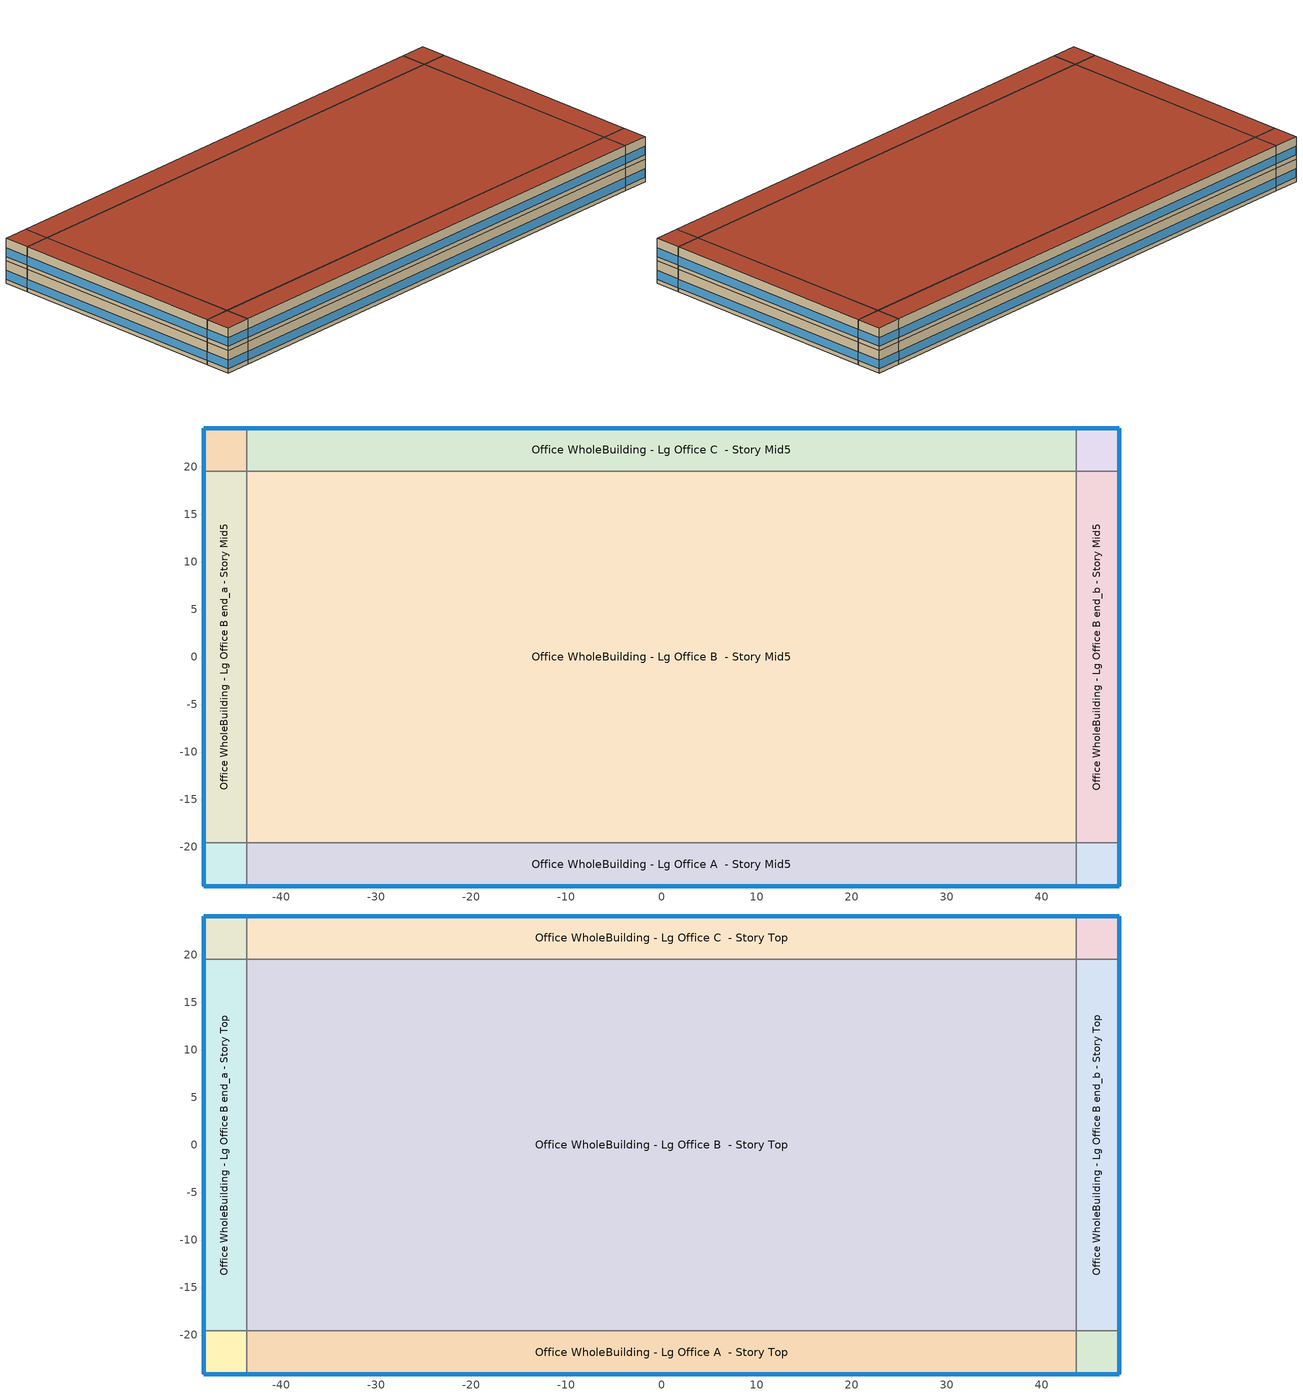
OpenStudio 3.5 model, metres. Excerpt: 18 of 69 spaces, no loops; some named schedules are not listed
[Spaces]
Office WholeBuilding - Lg Office A end_a - Story Mid5
 floor adiabatic (Typical Interior Floor): -48.19,-24.1 -48.19,-19.52 -43.62,-19.52 -43.62,-24.1 z19.81
 wall outside: -48.19,-19.52 -48.19,-24.1 -43.62,-24.1 z19.81:23.77
 wall to Office WholeBuilding - Lg Office B end_a - Story Mid5: -43.62,-19.52 -48.19,-19.52 z19.81:23.77
 wall to Office WholeBuilding - Lg Office A  - Story Mid5: -43.62,-24.1 -43.62,-19.52 z19.81:23.77
 window (Window U-0.75 SHGC 0.65): -48.19,-19.55 -48.19,-24.07 / -48.17,-24.1 -43.65,-24.1 z20.57:22.1
 ceiling adiabatic (Typical Interior Ceiling): -43.62,-24.1 -43.62,-19.52 -48.19,-19.52 -48.19,-24.1 z23.77
Office WholeBuilding - Lg Office B end_a - Story Mid5
 floor adiabatic (Typical Interior Floor): -48.19,-19.52 -48.19,19.52 -43.62,19.52 -43.62,-19.52 z19.81
 wall outside: -48.19,19.52 -48.19,-19.52 z19.81:23.77
 wall to Office WholeBuilding - Lg Office C end_a - Story Mid5: -43.62,19.52 -48.19,19.52 z19.81:23.77
 wall to Office WholeBuilding - Lg Office B  - Story Mid5: -43.62,-19.52 -43.62,19.52 z19.81:23.77
 window (Window U-0.75 SHGC 0.65): -48.19,19.5 -48.19,-19.5 z20.57:22.08
 ceiling adiabatic (Typical Interior Ceiling): -43.62,-19.52 -43.62,19.52 -48.19,19.52 -48.19,-19.52 z23.77
Office WholeBuilding - Lg Office C end_a - Story Mid5
 floor adiabatic (Typical Interior Floor): -48.19,19.52 -48.19,24.1 -43.62,24.1 -43.62,19.52 z19.81
 wall outside: -43.62,24.1 -48.19,24.1 -48.19,19.52 z19.81:23.77
 wall to Office WholeBuilding - Lg Office C  - Story Mid5: -43.62,19.52 -43.62,24.1 z19.81:23.77
 window (Window U-0.75 SHGC 0.65): -48.19,24.07 -48.19,19.55 / -43.65,24.1 -48.17,24.1 z20.57:22.1
 ceiling adiabatic (Typical Interior Ceiling): -43.62,19.52 -43.62,24.1 -48.19,24.1 -48.19,19.52 z23.77
Office WholeBuilding - Lg Office A  - Story Mid5
 floor adiabatic (Typical Interior Floor): -43.62,-24.1 -43.62,-19.52 43.62,-19.52 43.62,-24.1 z19.81
 wall outside: -43.62,-24.1 43.62,-24.1 z19.81:23.77
 wall to Office WholeBuilding - Lg Office B  - Story Mid5: 43.62,-19.52 -43.62,-19.52 z19.81:23.77
 wall to Office WholeBuilding - Lg Office A end_b - Story Mid5: 43.62,-24.1 43.62,-19.52 z19.81:23.77
 window (Window U-0.75 SHGC 0.65): -43.6,-24.1 43.6,-24.1 z20.57:22.08
 ceiling adiabatic (Typical Interior Ceiling): 43.62,-24.1 43.62,-19.52 -43.62,-19.52 -43.62,-24.1 z23.77
Office WholeBuilding - Lg Office B  - Story Mid5
 floor adiabatic (Typical Interior Floor): -43.62,-19.52 -43.62,19.52 43.62,19.52 43.62,-19.52 z19.81
 wall to Office WholeBuilding - Lg Office C  - Story Mid5: 43.62,19.52 -43.62,19.52 z19.81:23.77
 wall to Office WholeBuilding - Lg Office B end_b - Story Mid5: 43.62,-19.52 43.62,19.52 z19.81:23.77
 ceiling adiabatic (Typical Interior Ceiling): 43.62,-19.52 43.62,19.52 -43.62,19.52 -43.62,-19.52 z23.77
Office WholeBuilding - Lg Office C  - Story Mid5
 floor adiabatic (Typical Interior Floor): -43.62,19.52 -43.62,24.1 43.62,24.1 43.62,19.52 z19.81
 wall outside: 43.62,24.1 -43.62,24.1 z19.81:23.77
 wall to Office WholeBuilding - Lg Office C end_b - Story Mid5: 43.62,19.52 43.62,24.1 z19.81:23.77
 window (Window U-0.75 SHGC 0.65): 43.6,24.1 -43.6,24.1 z20.57:22.08
 ceiling adiabatic (Typical Interior Ceiling): 43.62,19.52 43.62,24.1 -43.62,24.1 -43.62,19.52 z23.77
Office WholeBuilding - Lg Office A end_b - Story Mid5
 floor adiabatic (Typical Interior Floor): 43.62,-24.1 43.62,-19.52 48.19,-19.52 48.19,-24.1 z19.81
 wall outside: 43.62,-24.1 48.19,-24.1 48.19,-19.52 z19.81:23.77
 wall to Office WholeBuilding - Lg Office B end_b - Story Mid5: 48.19,-19.52 43.62,-19.52 z19.81:23.77
 window (Window U-0.75 SHGC 0.65): 43.65,-24.1 48.17,-24.1 / 48.19,-24.07 48.19,-19.55 z20.57:22.1
 ceiling adiabatic (Typical Interior Ceiling): 48.19,-24.1 48.19,-19.52 43.62,-19.52 43.62,-24.1 z23.77
Office WholeBuilding - Lg Office B end_b - Story Mid5
 floor adiabatic (Typical Interior Floor): 43.62,-19.52 43.62,19.52 48.19,19.52 48.19,-19.52 z19.81
 wall outside: 48.19,-19.52 48.19,19.52 z19.81:23.77
 wall to Office WholeBuilding - Lg Office C end_b - Story Mid5: 48.19,19.52 43.62,19.52 z19.81:23.77
 window (Window U-0.75 SHGC 0.65): 48.19,-19.5 48.19,19.5 z20.57:22.08
 ceiling adiabatic (Typical Interior Ceiling): 48.19,-19.52 48.19,19.52 43.62,19.52 43.62,-19.52 z23.77
Office WholeBuilding - Lg Office C end_b - Story Mid5
 floor adiabatic (Typical Interior Floor): 43.62,19.52 43.62,24.1 48.19,24.1 48.19,19.52 z19.81
 wall outside: 48.19,19.52 48.19,24.1 43.62,24.1 z19.81:23.77
 window (Window U-0.75 SHGC 0.65): 48.17,24.1 43.65,24.1 / 48.19,19.55 48.19,24.07 z20.57:22.1
 ceiling adiabatic (Typical Interior Ceiling): 48.19,19.52 48.19,24.1 43.62,24.1 43.62,19.52 z23.77
Office WholeBuilding - Lg Office A end_a - Story Top
 floor adiabatic (Typical Interior Floor): -48.19,-24.1 -48.19,-19.52 -43.62,-19.52 -43.62,-24.1 z23.77
 wall outside: -48.19,-19.52 -48.19,-24.1 -43.62,-24.1 z23.77:27.74
 wall to Office WholeBuilding - Lg Office B end_a - Story Top: -43.62,-19.52 -48.19,-19.52 z23.77:27.74
 wall to Office WholeBuilding - Lg Office A  - Story Top: -43.62,-24.1 -43.62,-19.52 z23.77:27.74
 window (Window U-0.75 SHGC 0.65): -48.19,-19.55 -48.19,-24.07 / -48.17,-24.1 -43.65,-24.1 z24.54:26.06
 roof outside: -43.62,-24.1 -43.62,-19.52 -48.19,-19.52 -48.19,-24.1 z27.74
Office WholeBuilding - Lg Office B end_a - Story Top
 floor adiabatic (Typical Interior Floor): -48.19,-19.52 -48.19,19.52 -43.62,19.52 -43.62,-19.52 z23.77
 wall outside: -48.19,19.52 -48.19,-19.52 z23.77:27.74
 wall to Office WholeBuilding - Lg Office C end_a - Story Top: -43.62,19.52 -48.19,19.52 z23.77:27.74
 wall to Office WholeBuilding - Lg Office B  - Story Top: -43.62,-19.52 -43.62,19.52 z23.77:27.74
 window (Window U-0.75 SHGC 0.65): -48.19,19.5 -48.19,-19.5 z24.54:26.04
 roof outside: -43.62,-19.52 -43.62,19.52 -48.19,19.52 -48.19,-19.52 z27.74
Office WholeBuilding - Lg Office C end_a - Story Top
 floor adiabatic (Typical Interior Floor): -48.19,19.52 -48.19,24.1 -43.62,24.1 -43.62,19.52 z23.77
 wall outside: -43.62,24.1 -48.19,24.1 -48.19,19.52 z23.77:27.74
 wall to Office WholeBuilding - Lg Office C  - Story Top: -43.62,19.52 -43.62,24.1 z23.77:27.74
 window (Window U-0.75 SHGC 0.65): -48.19,24.07 -48.19,19.55 / -43.65,24.1 -48.17,24.1 z24.54:26.06
 roof outside: -43.62,19.52 -43.62,24.1 -48.19,24.1 -48.19,19.52 z27.74
Office WholeBuilding - Lg Office A  - Story Top
 floor adiabatic (Typical Interior Floor): -43.62,-24.1 -43.62,-19.52 43.62,-19.52 43.62,-24.1 z23.77
 wall outside: -43.62,-24.1 43.62,-24.1 z23.77:27.74
 wall to Office WholeBuilding - Lg Office B  - Story Top: 43.62,-19.52 -43.62,-19.52 z23.77:27.74
 wall to Office WholeBuilding - Lg Office A end_b - Story Top: 43.62,-24.1 43.62,-19.52 z23.77:27.74
 window (Window U-0.75 SHGC 0.65): -43.6,-24.1 43.6,-24.1 z24.54:26.04
 roof outside: 43.62,-24.1 43.62,-19.52 -43.62,-19.52 -43.62,-24.1 z27.74
Office WholeBuilding - Lg Office B  - Story Top
 floor adiabatic (Typical Interior Floor): -43.62,-19.52 -43.62,19.52 43.62,19.52 43.62,-19.52 z23.77
 wall to Office WholeBuilding - Lg Office C  - Story Top: 43.62,19.52 -43.62,19.52 z23.77:27.74
 wall to Office WholeBuilding - Lg Office B end_b - Story Top: 43.62,-19.52 43.62,19.52 z23.77:27.74
 roof outside: 43.62,-19.52 43.62,19.52 -43.62,19.52 -43.62,-19.52 z27.74
Office WholeBuilding - Lg Office C  - Story Top
 floor adiabatic (Typical Interior Floor): -43.62,19.52 -43.62,24.1 43.62,24.1 43.62,19.52 z23.77
 wall outside: 43.62,24.1 -43.62,24.1 z23.77:27.74
 wall to Office WholeBuilding - Lg Office C end_b - Story Top: 43.62,19.52 43.62,24.1 z23.77:27.74
 window (Window U-0.75 SHGC 0.65): 43.6,24.1 -43.6,24.1 z24.54:26.04
 roof outside: 43.62,19.52 43.62,24.1 -43.62,24.1 -43.62,19.52 z27.74
Office WholeBuilding - Lg Office A end_b - Story Top
 floor adiabatic (Typical Interior Floor): 43.62,-24.1 43.62,-19.52 48.19,-19.52 48.19,-24.1 z23.77
 wall outside: 43.62,-24.1 48.19,-24.1 48.19,-19.52 z23.77:27.74
 wall to Office WholeBuilding - Lg Office B end_b - Story Top: 48.19,-19.52 43.62,-19.52 z23.77:27.74
 window (Window U-0.75 SHGC 0.65): 43.65,-24.1 48.17,-24.1 / 48.19,-24.07 48.19,-19.55 z24.54:26.06
 roof outside: 48.19,-24.1 48.19,-19.52 43.62,-19.52 43.62,-24.1 z27.74
Office WholeBuilding - Lg Office B end_b - Story Top
 floor adiabatic (Typical Interior Floor): 43.62,-19.52 43.62,19.52 48.19,19.52 48.19,-19.52 z23.77
 wall outside: 48.19,-19.52 48.19,19.52 z23.77:27.74
 wall to Office WholeBuilding - Lg Office C end_b - Story Top: 48.19,19.52 43.62,19.52 z23.77:27.74
 window (Window U-0.75 SHGC 0.65): 48.19,-19.5 48.19,19.5 z24.54:26.04
 roof outside: 48.19,-19.52 48.19,19.52 43.62,19.52 43.62,-19.52 z27.74
Office WholeBuilding - Lg Office C end_b - Story Top
 floor adiabatic (Typical Interior Floor): 43.62,19.52 43.62,24.1 48.19,24.1 48.19,19.52 z23.77
 wall outside: 48.19,19.52 48.19,24.1 43.62,24.1 z23.77:27.74
 window (Window U-0.75 SHGC 0.65): 48.17,24.1 43.65,24.1 / 48.19,19.55 48.19,24.07 z24.54:26.06
 roof outside: 48.19,19.52 48.19,24.1 43.62,24.1 43.62,19.52 z27.74
[Site]
Houston-Hooks AP: Latitude {deg}=30.067; Longitude {deg}=-95.55; Time Zone {hr}=-6; Elevation {m}=46; Terrain=City
[Site:WaterMainsTemperature]
Calculation Method=Correlation; Annual Average Outdoor Air Temperature {C}=20.83; Maximum Difference In Monthly Average Outdoor Air Temperatures {deltaC}=19.84
[SizingPeriod:DesignDay] Daily Dry-Bulb Temperature Range {deltaC}=11; Barometric Pressure {Pa}=100774; Wind Speed {m/s}=2.9; Wind Direction {deg}=190; Rain Indicator=No; Snow Indicator=No; Day of Month=21; Month=8; Day Type=SummerDesignDay; Daylight Saving Time Indicator=No; Dry-Bulb Temperature Range Modifier Type=DefaultMultipliers; Solar Model Indicator=ASHRAETau; ASHRAE Clear Sky Optical Depth for Beam Irradiance=0.4; ASHRAE Clear Sky Optical Depth for Diffuse Irradiance=2.405
Name | Maximum Dry-Bulb Temperature {C} | Humidity Condition Type | Wetbulb or DewPoint at Maximum Dry-Bulb {C}
Houston Dw Hooks Ann Clg .4% Condns DB=>MWB 1 | 37 | Wetbulb | 24.5
Houston Dw Hooks Ann Clg .4% Condns WB=>MDB 1 | 31.2 | Wetbulb | 26.8
Houston Dw Hooks Ann Clg 1% Condns DB=>MWB 1 | 35.2 | Wetbulb | 24.8
Houston Dw Hooks Ann Clg 2% Condns DP=>MDB 1 | 27.8 | Dewpoint | 24.8
[ClimateZones]
Climate Zone Institution Name 1=ASHRAE; Climate Zone Document Name 1=ANSI/ASHRAE Standard 169; Climate Zone Document Year 1=2006; Climate Zone Value 1=ASHRAE 169-2013-2A; Climate Zone Institution Name 2=CEC; Climate Zone Document Name 2=California Climate Zone Descriptions; Climate Zone Document Year 2=1995
[Building]
ComStock DOE Ref 1980-2004|LargeOffice: North Axis {deg}=270; Default Construction Set=ComStock DOE Ref 1980-2004 - Office - ASHRAE 169-2013-2A; Default Schedule Set=Building Default Schedule Set; Standards Building Type=Office
[Site:GroundTemperature:FCfactorMethod]
January Ground Temperature {C}=24.2; February Ground Temperature {C}=18.9; March Ground Temperature {C}=15.7; April Ground Temperature {C}=13.6; May Ground Temperature {C}=15.5; June Ground Temperature {C}=17.1; July Ground Temperature {C}=21.2; August Ground Temperature {C}=26.9; September Ground Temperature {C}=27.6; October Ground Temperature {C}=27.9; November Ground Temperature {C}=27.4; December Ground Temperature {C}=26.2
[DefaultConstructionSet]
ComStock DOE Ref 1980-2004 - Office - ASHRAE 169-2013-2A: Default Exterior Surface Constructions=Default Surface Constructions 1; Default Interior Surface Constructions=Default Surface Constructions 2; Default Ground Contact Surface Constructions=Default Surface Constructions 3; Default Exterior SubSurface Constructions=Default Sub Surface Constructions 1; Default Interior SubSurface Constructions=Default Sub Surface Constructions 2; Interior Partition Construction=Typical Interior Partition
[DefaultSurfaceConstructions]
Name | Floor Construction | Wall Construction | Roof Ceiling Construction
Default Surface Constructions 1 | Typical Insulated Exterior Mass Floor | Typical Insulated Exterior Mass Wall R-2.94 | Typical IEAD Roof R-15.15
Default Surface Constructions 2 | Typical Interior Floor | Typical Interior Wall | Typical Interior Ceiling
Default Surface Constructions 3 | Typical Insulated Carpeted 6in Slab Floor | Typical Insulated Basement Mass Wall
[Construction]
Typical Insulated Exterior Mass Floor: Typical Insulation R-0.55, 4 in. Normalweight Concrete Floor, Typical Carpet Pad
Typical Insulated Exterior Mass Wall R-2.94: 1IN Stucco, 8IN CONCRETE HW RefBldg, Typical Insulation R-0.55, 1/2IN Gypsum
Typical IEAD Roof R-15.15: Roof Membrane, Typical Insulation R-14.03, Metal Roof Surface
Typical Interior Floor: 100mm Normalweight concrete floor, CP02 CARPET PAD
Typical Interior Wall: G01 13mm gypsum board, G01 13mm gypsum board
Typical Interior Ceiling: CP02 CARPET PAD, 100mm Normalweight concrete floor
Typical Insulated Carpeted 6in Slab Floor: 6 in. Normalweight Concrete Floor, Typical Carpet Pad
Typical Insulated Basement Mass Wall: 8 in. Concrete Block Basement Wall
U 1.22 SHGC 0.25 Simple Glazing Window U-1.22 SHGC 0.25: U 1.22 SHGC 0.25 Simple Glazing U-1.22 SHGC 0.25
U 1.22 SHGC 0.25 Simple Glazing Window U-1.22 SHGC 0.25 1: U 1.22 SHGC 0.25 Simple Glazing U-1.22 SHGC 0.25 1
Typical Insulated Metal Door: F08 Metal surface, Typical Insulation
U 0.88 SHGC 0.16 Sgl Ref-A-L Clr 6mm: REF A CLEAR LO 6MM
Typical Overhead Door: Typical Insulation
Typical Interior Window: Clear 3mm
Typical Interior Door; Typical Interior Partition: G05 25mm wood
InteriorFurnishings 1: Std Wood 6inch 1
Window U-0.75 SHGC 0.65: Simple Glazing Double - No LowE - Clear - Aluminum
[Material:NoMass] Roughness=Smooth; Thermal Absorptance=0.9; Solar Absorptance=0.7
Name | Thermal Resistance {m2-K/W} | Visible Absorptance
Typical Insulation R-0.55 | 0.097335 | 0.7
Typical Carpet Pad; CP02 CARPET PAD | 0.21648 | 0.8
Typical Insulation R-14.03 | 2.47158 | 0.7
Typical Insulation | 0.0282222 | 0.7
[Material] Thermal Absorptance=0.9
Name | Roughness | Thickness {m} | Conductivity {W/m-K} | Density {kg/m3} | Specific Heat {J/kg-K} | Solar Absorptance | Visible Absorptance
4 in. Normalweight Concrete Floor | MediumRough | 0.1016 | 2.31 | 2322 | 832 | 0.7 | 0.7
1IN Stucco | Smooth | 0.0253 | 0.6918 | 1858 | 837 | 0.7 | 0.92
8IN CONCRETE HW RefBldg | Rough | 0.2032 | 1.311 | 2240 | 836.8 | 0.7 | 0.7
1/2IN Gypsum | Smooth | 0.0127 | 0.16 | 784.9 | 830 | 0.4 | 0.4
Roof Membrane | VeryRough | 0.0095 | 0.16 | 1121.29 | 1460 | 0.7 | 0.7
Metal Roof Surface; F08 Metal surface | Smooth | 0.0008 | 45.28 | 7824 | 500 | 0.7 | 0.7
100mm Normalweight concrete floor | MediumRough | 0.1016 | 2.31045 | 2322 | 832.557 | 0.7 | 0.7
G01 13mm gypsum board | Smooth | 0.0127 | 0.160031 | 800.001 | 1090.73 | 0.7 | 0.5
6 in. Normalweight Concrete Floor | MediumRough | 0.1524 | 2.31 | 2322 | 832 | 0.7 | 0.7
8 in. Concrete Block Basement Wall | MediumRough | 0.2032 | 1.326 | 1842 | 912 | 0.7 | 0.7
G05 25mm wood | MediumSmooth | 0.0254 | 0.15 | 608 | 1630 | 0.5 | 0.5
Std Wood 6inch 1 | MediumSmooth | 0.15 | 0.12 | 540 | 1210 | 0.7 | 0.7
[DefaultSubSurfaceConstructions]
Name | Fixed Window Construction | Operable Window Construction | Door Construction | Glass Door Construction | Overhead Door Construction | Tubular Daylight Dome Construction | Tubular Daylight Diffuser Construction
Default Sub Surface Constructions 1 | U 1.22 SHGC 0.25 Simple Glazing Window U-1.22 SHGC 0.25 | U 1.22 SHGC 0.25 Simple Glazing Window U-1.22 SHGC 0.25 1 | Typical Insulated Metal Door | U 0.88 SHGC 0.16 Sgl Ref-A-L Clr 6mm | Typical Overhead Door | Typical Interior Window | Typical Interior Window
Default Sub Surface Constructions 2 | Typical Interior Window | Typical Interior Window | Typical Interior Door
[WindowMaterial:SimpleGlazingSystem]
Name | U-Factor {W/m2-K} | Solar Heat Gain Coefficient | Visible Transmittance
U 1.22 SHGC 0.25 Simple Glazing U-1.22 SHGC 0.25; U 1.22 SHGC 0.25 Simple Glazing U-1.22 SHGC 0.25 1 | 6.92748 | 0.25 | 0.11
Simple Glazing Double - No LowE - Clear - Aluminum | 4.23598 | 0.646 | 0.671
[WindowMaterial:Glazing] Optical Data Type=SpectralAverage; Infrared Transmittance at Normal Incidence=0; Front Side Infrared Hemispherical Emissivity=0.84; Conductivity {W/m-K}=0.9; Dirt Correction Factor for Solar and Visible Transmittance=1; Solar Diffusing=No
Name | Thickness {m} | Solar Transmittance at Normal Incidence | Front Side Solar Reflectance at Normal Incidence | Back Side Solar Reflectance at Normal Incidence | Visible Transmittance at Normal Incidence | Front Side Visible Reflectance at Normal Incidence | Back Side Visible Reflectance at Normal Incidence | Back Side Infrared Hemispherical Emissivity
REF A CLEAR LO 6MM | 0.006 | 0.066 | 0.341 | 0.493 | 0.08 | 0.41 | 0.37 | 0.4
Clear 3mm | 0.003 | 0.837 | 0.075 | 0.075 | 0.898 | 0.081 | 0.081 | 0.84
[SpaceType]
Office WholeBuilding - Lg Office - ComStock DOE Ref 1980-2004: Default Schedule Set=Office WholeBuilding - Lg Office Schedule Set; Design Specification Outdoor Air Object=Office WholeBuilding - Lg Office Ventilation; Standards Building Type=Office; Standards Space Type=WholeBuilding - Lg Office
[BuildingStory] Nominal Floor to Floor Height {m}=3.9624
Name | Nominal Z Coordinate {m}
Story Mid5 | 19.812
Story Top | 23.7744
[Space] Space Type=Office WholeBuilding - Lg Office - ComStock DOE Ref 1980-2004
Name | Building Story | Thermal Zone
Office WholeBuilding - Lg Office A end_a - Story Mid5 | Story Mid5 | Zone Office WholeBuilding - Lg Office A end_a - Story Mid5
Office WholeBuilding - Lg Office B end_a - Story Mid5 | Story Mid5 | Zone Office WholeBuilding - Lg Office B end_a - Story Mid5
Office WholeBuilding - Lg Office C end_a - Story Mid5 | Story Mid5 | Zone Office WholeBuilding - Lg Office C end_a - Story Mid5
Office WholeBuilding - Lg Office A  - Story Mid5 | Story Mid5 | Zone Office WholeBuilding - Lg Office A  - Story Mid5
Office WholeBuilding - Lg Office B  - Story Mid5 | Story Mid5 | Zone Office WholeBuilding - Lg Office B  - Story Mid5
Office WholeBuilding - Lg Office C  - Story Mid5 | Story Mid5 | Zone Office WholeBuilding - Lg Office C  - Story Mid5
Office WholeBuilding - Lg Office A end_b - Story Mid5 | Story Mid5 | Zone Office WholeBuilding - Lg Office A end_b - Story Mid5
Office WholeBuilding - Lg Office B end_b - Story Mid5 | Story Mid5 | Zone Office WholeBuilding - Lg Office B end_b - Story Mid5
Office WholeBuilding - Lg Office C end_b - Story Mid5 | Story Mid5 | Zone Office WholeBuilding - Lg Office C end_b - Story Mid5
Office WholeBuilding - Lg Office A end_a - Story Top | Story Top | Zone Office WholeBuilding - Lg Office A end_a - Story Top
Office WholeBuilding - Lg Office B end_a - Story Top | Story Top | Zone Office WholeBuilding - Lg Office B end_a - Story Top
Office WholeBuilding - Lg Office C end_a - Story Top | Story Top | Zone Office WholeBuilding - Lg Office C end_a - Story Top
Office WholeBuilding - Lg Office A  - Story Top | Story Top | Zone Office WholeBuilding - Lg Office A  - Story Top
Office WholeBuilding - Lg Office B  - Story Top | Story Top | Zone Office WholeBuilding - Lg Office B  - Story Top
Office WholeBuilding - Lg Office C  - Story Top | Story Top | Zone Office WholeBuilding - Lg Office C  - Story Top
Office WholeBuilding - Lg Office A end_b - Story Top | Story Top | Zone Office WholeBuilding - Lg Office A end_b - Story Top
Office WholeBuilding - Lg Office B end_b - Story Top | Story Top | Zone Office WholeBuilding - Lg Office B end_b - Story Top
Office WholeBuilding - Lg Office C end_b - Story Top | Story Top | Zone Office WholeBuilding - Lg Office C end_b - Story Top
[ThermalZone] Multiplier=1; Use Ideal Air Loads=No
Name | Thermostat
Zone Office WholeBuilding - Lg Office A end_a - Story Mid5 | Office WholeBuilding - Lg Office - ComStock DOE Ref 1980-2004 Thermostat 12
Zone Office WholeBuilding - Lg Office B end_a - Story Mid5 | Office WholeBuilding - Lg Office - ComStock DOE Ref 1980-2004 Thermostat 32
Zone Office WholeBuilding - Lg Office C end_a - Story Mid5 | Office WholeBuilding - Lg Office - ComStock DOE Ref 1980-2004 Thermostat 52
Zone Office WholeBuilding - Lg Office A  - Story Mid5 | Office WholeBuilding - Lg Office - ComStock DOE Ref 1980-2004 Thermostat 5
Zone Office WholeBuilding - Lg Office B  - Story Mid5 | Office WholeBuilding - Lg Office - ComStock DOE Ref 1980-2004 Thermostat 25
Zone Office WholeBuilding - Lg Office C  - Story Mid5 | Office WholeBuilding - Lg Office - ComStock DOE Ref 1980-2004 Thermostat 45
Zone Office WholeBuilding - Lg Office A end_b - Story Mid5 | Office WholeBuilding - Lg Office - ComStock DOE Ref 1980-2004 Thermostat 18
Zone Office WholeBuilding - Lg Office B end_b - Story Mid5 | Office WholeBuilding - Lg Office - ComStock DOE Ref 1980-2004 Thermostat 38
Zone Office WholeBuilding - Lg Office C end_b - Story Mid5 | Office WholeBuilding - Lg Office - ComStock DOE Ref 1980-2004 Thermostat 58
Zone Office WholeBuilding - Lg Office A end_a - Story Top | Office WholeBuilding - Lg Office - ComStock DOE Ref 1980-2004 Thermostat 13
Zone Office WholeBuilding - Lg Office B end_a - Story Top | Office WholeBuilding - Lg Office - ComStock DOE Ref 1980-2004 Thermostat 33
Zone Office WholeBuilding - Lg Office C end_a - Story Top | Office WholeBuilding - Lg Office - ComStock DOE Ref 1980-2004 Thermostat 53
Zone Office WholeBuilding - Lg Office A  - Story Top | Office WholeBuilding - Lg Office - ComStock DOE Ref 1980-2004 Thermostat 6
Zone Office WholeBuilding - Lg Office B  - Story Top | Office WholeBuilding - Lg Office - ComStock DOE Ref 1980-2004 Thermostat 26
Zone Office WholeBuilding - Lg Office C  - Story Top | Office WholeBuilding - Lg Office - ComStock DOE Ref 1980-2004 Thermostat 46
Zone Office WholeBuilding - Lg Office A end_b - Story Top | Office WholeBuilding - Lg Office - ComStock DOE Ref 1980-2004 Thermostat 19
Zone Office WholeBuilding - Lg Office B end_b - Story Top | Office WholeBuilding - Lg Office - ComStock DOE Ref 1980-2004 Thermostat 39
Zone Office WholeBuilding - Lg Office C end_b - Story Top | Office WholeBuilding - Lg Office - ComStock DOE Ref 1980-2004 Thermostat 59
[Lights:Definition] Design Level Calculation Method=Watts/Area; Fraction Visible=0.2; Return Air Fraction=0
Name | Watts per Space Floor Area {W/m2} | Fraction Radiant
Office WholeBuilding - Lg Office - ComStock DOE Ref 1980-2004 General Lights Definition | 4.61388 | 0.365
Office WholeBuilding - Lg Office - ComStock DOE Ref 1980-2004 Wall Wash Lights Definition | 1.07152 | 0.165
[ElectricEquipment:Definition]
Office WholeBuilding - Lg Office Elec Equip Definition: Design Level Calculation Method=Watts/Area; Watts per Space Floor Area {W/m2}=10.7639; Fraction Latent=0; Fraction Radiant=0.5; Fraction Lost=0
[ElectricEquipment]
Office WholeBuilding - Lg Office Elec Equip: Electric Equipment Definition=Office WholeBuilding - Lg Office Elec Equip Definition; Space or SpaceType=Office WholeBuilding - Lg Office - ComStock DOE Ref 1980-2004; Schedule=Office BLDG_EQUIP_EndUseData BPR Adjusted
[DesignSpecification:OutdoorAir]
Office WholeBuilding - Lg Office Ventilation: Outdoor Air Method=Sum; Outdoor Air Flow per Person {m3/s-person}=0.00943895
[DefaultScheduleSet]
Name | Number of People Schedule | People Activity Level Schedule | Lighting Schedule | Electric Equipment Schedule | Infiltration Schedule | Hours of Operation Schedule
Office WholeBuilding - Lg Office Schedule Set | Large Office Bldg Occ | Large Office Activity | Office BLDG_LIGHT_EndUseData | Office BLDG_EQUIP_EndUseData | Large Office Infil Quarter On
Building Default Schedule Set |  |  |  |  |  | Building Hours of Operation NonResidential
[People:Definition]
Office WholeBuilding - Lg Office People Definition: Number of People Calculation Method=People/Area; People per Space Floor Area {person/m2}=0.0538196; Fraction Radiant=0.3
[People]
Office WholeBuilding - Lg Office People: People Definition=Office WholeBuilding - Lg Office People Definition; Space or SpaceType=Office WholeBuilding - Lg Office - ComStock DOE Ref 1980-2004; Work Efficiency Schedule=Work Efficiency Schedule; Clothing Insulation Schedule=Clothing Schedule; Air Velocity Schedule=Air Velocity Schedule; Multiplier=1
[SpaceInfiltration:DesignFlowRate] Schedule=Always On Discrete; Design Flow Rate Calculation Method=Flow/ExteriorArea; Constant Term Coefficient=0; Temperature Term Coefficient=0; Velocity Term Coefficient=0.224; Velocity Squared Term Coefficient=0
Name | Space or SpaceType | Flow per Exterior Surface Area {m3/s-m2}
Office WholeBuilding - Lg Office A  - Story Mid5 Infiltration | Office WholeBuilding - Lg Office A  - Story Mid5 | 0.00102523
Office WholeBuilding - Lg Office A  - Story Top Infiltration | Office WholeBuilding - Lg Office A  - Story Top | 0.000476001
Office WholeBuilding - Lg Office A end_a - Story Mid5 Infiltration | Office WholeBuilding - Lg Office A end_a - Story Mid5 | 0.00102523
Office WholeBuilding - Lg Office A end_a - Story Top Infiltration | Office WholeBuilding - Lg Office A end_a - Story Top | 0.000650147
Office WholeBuilding - Lg Office A end_b - Story Mid5 Infiltration | Office WholeBuilding - Lg Office A end_b - Story Mid5 | 0.00102523
Office WholeBuilding - Lg Office A end_b - Story Top Infiltration | Office WholeBuilding - Lg Office A end_b - Story Top | 0.000650147
Office WholeBuilding - Lg Office B end_a - Story Mid5 Infiltration | Office WholeBuilding - Lg Office B end_a - Story Mid5 | 0.00102523
Office WholeBuilding - Lg Office B end_a - Story Top Infiltration | Office WholeBuilding - Lg Office B end_a - Story Top | 0.000476001
Office WholeBuilding - Lg Office B end_b - Story Mid5 Infiltration | Office WholeBuilding - Lg Office B end_b - Story Mid5 | 0.00102523
Office WholeBuilding - Lg Office B end_b - Story Top Infiltration | Office WholeBuilding - Lg Office B end_b - Story Top | 0.000476001
Office WholeBuilding - Lg Office C  - Story Mid5 Infiltration | Office WholeBuilding - Lg Office C  - Story Mid5 | 0.00102523
Office WholeBuilding - Lg Office C  - Story Top Infiltration | Office WholeBuilding - Lg Office C  - Story Top | 0.000476001
Office WholeBuilding - Lg Office C end_a - Story Mid5 Infiltration | Office WholeBuilding - Lg Office C end_a - Story Mid5 | 0.00102523
Office WholeBuilding - Lg Office C end_a - Story Top Infiltration | Office WholeBuilding - Lg Office C end_a - Story Top | 0.000650147
Office WholeBuilding - Lg Office C end_b - Story Mid5 Infiltration | Office WholeBuilding - Lg Office C end_b - Story Mid5 | 0.00102523
Office WholeBuilding - Lg Office C end_b - Story Top Infiltration | Office WholeBuilding - Lg Office C end_b - Story Top | 0.000650147
[Exterior:Lights:Definition]
Name | Design Level {W}
Parking Areas and Drives Def (W/ft^2) | 0.0414577
Building Facades Def (W/ft^2) | 0.2
Main Entries Def (W/ft) | 30
Other Doors Def (W/ft) | 20
[Exterior:Lights] Schedule=Always On Discrete; Control Option=AstronomicalClock
Name | Exterior Lights Definition | Multiplier
Parking Areas and Drives | Parking Areas and Drives Def (W/ft^2) | 228629
Building Facades | Building Facades Def (W/ft^2) | 12332.9
Main Entries | Main Entries Def (W/ft) | 40
Other Doors | Other Doors Def (W/ft) | 60
[ThermostatSetpoint:DualSetpoint] Heating Setpoint Temperature Schedule=Large Office HtgSetp; Cooling Setpoint Temperature Schedule=Large Office ClgSetp
Office WholeBuilding - Lg Office - ComStock DOE Ref 1980-2004 Thermostat 5; Office WholeBuilding - Lg Office - ComStock DOE Ref 1980-2004 Thermostat 6; Office WholeBuilding - Lg Office - ComStock DOE Ref 1980-2004 Thermostat 12; Office WholeBuilding - Lg Office - ComStock DOE Ref 1980-2004 Thermostat 13; Office WholeBuilding - Lg Office - ComStock DOE Ref 1980-2004 Thermostat 18; Office WholeBuilding - Lg Office - ComStock DOE Ref 1980-2004 Thermostat 19; Office WholeBuilding - Lg Office - ComStock DOE Ref 1980-2004 Thermostat 25; Office WholeBuilding - Lg Office - ComStock DOE Ref 1980-2004 Thermostat 26; Office WholeBuilding - Lg Office - ComStock DOE Ref 1980-2004 Thermostat 32; Office WholeBuilding - Lg Office - ComStock DOE Ref 1980-2004 Thermostat 33; Office WholeBuilding - Lg Office - ComStock DOE Ref 1980-2004 Thermostat 38; Office WholeBuilding - Lg Office - ComStock DOE Ref 1980-2004 Thermostat 39; Office WholeBuilding - Lg Office - ComStock DOE Ref 1980-2004 Thermostat 45; Office WholeBuilding - Lg Office - ComStock DOE Ref 1980-2004 Thermostat 46; Office WholeBuilding - Lg Office - ComStock DOE Ref 1980-2004 Thermostat 52; Office WholeBuilding - Lg Office - ComStock DOE Ref 1980-2004 Thermostat 53; Office WholeBuilding - Lg Office - ComStock DOE Ref 1980-2004 Thermostat 58; Office WholeBuilding - Lg Office - ComStock DOE Ref 1980-2004 Thermostat 59
[InternalMass:Definition]
Internal Mass Definition 2: Construction=InteriorFurnishings 1; Design Level Calculation Method=SurfaceArea/Area; Surface Area per Space Floor Area=2
[InternalMass] Internal Mass Definition=Internal Mass Definition 2; Multiplier=1
Name | Space or SpaceType
Office WholeBuilding - Lg Office C end_b - Story Top Mass | Office WholeBuilding - Lg Office C end_b - Story Top
Office WholeBuilding - Lg Office A end_b - Story Top Mass | Office WholeBuilding - Lg Office A end_b - Story Top
Office WholeBuilding - Lg Office A  - Story Top Mass | Office WholeBuilding - Lg Office A  - Story Top
Office WholeBuilding - Lg Office C end_a - Story Top Mass | Office WholeBuilding - Lg Office C end_a - Story Top
Office WholeBuilding - Lg Office A end_a - Story Top Mass | Office WholeBuilding - Lg Office A end_a - Story Top
Office WholeBuilding - Lg Office B end_b - Story Top Mass | Office WholeBuilding - Lg Office B end_b - Story Top
Office WholeBuilding - Lg Office C end_b - Story Mid5 Mass | Office WholeBuilding - Lg Office C end_b - Story Mid5
Office WholeBuilding - Lg Office B  - Story Top Mass | Office WholeBuilding - Lg Office B  - Story Top
Office WholeBuilding - Lg Office C  - Story Top Mass | Office WholeBuilding - Lg Office C  - Story Top
Office WholeBuilding - Lg Office C  - Story Mid5 Mass | Office WholeBuilding - Lg Office C  - Story Mid5
Office WholeBuilding - Lg Office B end_a - Story Top Mass | Office WholeBuilding - Lg Office B end_a - Story Top
Office WholeBuilding - Lg Office C end_a - Story Mid5 Mass | Office WholeBuilding - Lg Office C end_a - Story Mid5
Office WholeBuilding - Lg Office A end_a - Story Mid5 Mass | Office WholeBuilding - Lg Office A end_a - Story Mid5
Office WholeBuilding - Lg Office B end_a - Story Mid5 Mass | Office WholeBuilding - Lg Office B end_a - Story Mid5
Office WholeBuilding - Lg Office B end_b - Story Mid5 Mass | Office WholeBuilding - Lg Office B end_b - Story Mid5
Office WholeBuilding - Lg Office A  - Story Mid5 Mass | Office WholeBuilding - Lg Office A  - Story Mid5
Office WholeBuilding - Lg Office B  - Story Mid5 Mass | Office WholeBuilding - Lg Office B  - Story Mid5
Office WholeBuilding - Lg Office A end_b - Story Mid5 Mass | Office WholeBuilding - Lg Office A end_b - Story Mid5
[Lights] Space or SpaceType=Office WholeBuilding - Lg Office - ComStock DOE Ref 1980-2004; Schedule=Office BLDG_LIGHT_EndUseData BPR Adjusted; Fraction Replaceable=1
Name | Lights Definition
Office WholeBuilding - Lg Office - ComStock DOE Ref 1980-2004 General Lighting | Office WholeBuilding - Lg Office - ComStock DOE Ref 1980-2004 General Lights Definition
Office WholeBuilding - Lg Office - ComStock DOE Ref 1980-2004 Wall Wash Lighting | Office WholeBuilding - Lg Office - ComStock DOE Ref 1980-2004 Wall Wash Lights Definition
[Schedule:Ruleset]
Name | Default Day Schedule | Summer Design Day Schedule | Winter Design Day Schedule
Large Office Bldg Occ | Large Office Bldg Occ Default | Large Office Bldg Occ Summer Design Day | Large Office Bldg Occ Winter Design Day
Large Office Activity | Large Office Activity Default | Large Office Activity Summer Design Day | Large Office Activity Winter Design Day
Office BLDG_LIGHT_EndUseData | Office BLDG_LIGHT_EndUseData Default | Office BLDG_LIGHT_EndUseData Summer Design Day | Office BLDG_LIGHT_EndUseData Winter Design Day
Office BLDG_EQUIP_EndUseData | Office BLDG_EQUIP_EndUseData Default | Office BLDG_EQUIP_EndUseData Summer Design Day | Office BLDG_EQUIP_EndUseData Winter Design Day
Large Office HtgSetp | Large Office HtgSetp Default | Schedule Day 5 | Schedule Day 6
Large Office ClgSetp | Large Office ClgSetp Default | Schedule Day 2 | Schedule Day 3
Building Hours of Operation NonResidential | Building Hours of Operation NonResidential Default | Building Hours of Operation NonResidential Summer Design Day | Building Hours of Operation NonResidential Winter Design Day
[Schedule:Day]
Clothing Schedule Default Winter Clothes; Office BLDG_EQUIP_EndUseData Summer Design Day; Large Office Infil Quarter On Sun Day; Office BLDG_LIGHT_EndUseData Summer Design Day 1; Office BLDG_EQUIP_EndUseData Summer Design Day 1: 24, 0, 1
Clothing Schedule Summer Clothes: 24, 0, 0.5
Air Velocity Schedule Default: 24, 0, 0.2
Work Efficiency Schedule Default; Office BLDG_EQUIP_EndUseData Winter Design Day; Office BLDG_LIGHT_EndUseData Winter Design Day 1; Office BLDG_EQUIP_EndUseData Winter Design Day 1: 24, 0, 0
Large Office Bldg Occ Sat Day: Yes, 4, 30, 0, 4, 40, 0.00833333, 4, 50, 0.0166667, 5, 0, 0.025, 5, 10, 0.0333333, 5, 20, 0.0416667, 5, 30, 0.05, 5, 40, 0.0583333, 5, 50, 0.0666667, 6, 0, 0.075, 6, 10, 0.0833333, 6, 20, 0.0916667, 6, 30, 0.1, 6, 40, 0.133333, 6, 50, 0.166667, 7, 0, 0.2, 7, 10, 0.233333, 7, 20, 0.266667, 7, 30, 0.3, 7, 40, 0.333333, 7, 50, 0.366667, 8, 0, 0.4, 8, 10, 0.433333, 8, 20, 0.466667, 8, 30, 0.5, 12, 15, 0.5, 12, 24, 0.479487, 12, 34, 0.458974, 12, 44, 0.438462, 12, 54, 0.417949, 13, 4, 0.397436, 13, 14, 0.376923, 13, 24, 0.35641, 13, 34, 0.335897, 13, 44, 0.315385, 13, 54, 0.294872, 14, 4, 0.274359, 14, 14, 0.253846, 14, 24, 0.233333, 14, 34, 0.212821, 14, 44, 0.192308, 14, 54, 0.171795, 15, 4, 0.151282, 15, 14, 0.130769, 15, 24, 0.110256, 15, 30, 0.1, 15, 39, 0.0944444, 15, 49, 0.0888889, 15, 59, 0.0833333, 16, 9, 0.0777778, 16, 19, 0.0722222, 16, 30, 0.0666667, 16, 40, 0.0611111, 16, 50, 0.0555556, 17, 0, 0.05, 17, 10, 0.0444444, 17, 20, 0.0388889, 17, 30, 0.0333333, 17, 40, 0.0277778, 17, 50, 0.0222222, 18, 0, 0.0166667, 18, 10, 0.0111111, 18, 20, 0.00555556, 18, 30, 0, 24, 0, 0
Large Office Bldg Occ WntrDsn|Sun Day: Yes, 7, 30, 0, 24, 0, 0
Office BLDG_LIGHT_EndUseData Default: Yes, 0, 10, 0.0353796, 0, 20, 0.0354859, 0, 30, 0.0355923, 0, 40, 0.0356986, 0, 50, 0.035805, 1, 0, 0.0359114, 1, 10, 0.0360177, 1, 20, 0.0361241, 1, 30, 0.0362304, 1, 40, 0.0363368, 1, 50, 0.0364431, 2, 0, 0.0365495, 2, 10, 0.0366558, 2, 15, 0.036709, 2, 24, 0.0389998, 2, 34, 0.0412907, 2, 44, 0.0435815, 2, 54, 0.0458723, 3, 4, 0.0481632, 3, 14, 0.050454, 3, 15, 0.050454, 3, 24, 0.0485905, 3, 34, 0.046727, 3, 44, 0.0448635, 3, 54, 0.043, 4, 4, 0.0411365, 4, 15, 0.039273, 4, 25, 0.0395075, 4, 35, 0.039742, 4, 45, 0.0399765, 4, 55, 0.040211, 5, 5, 0.0404455, 5, 15, 0.04068, 5, 25, 0.0481952, 5, 35, 0.0557103, 5, 45, 0.0632255, 5, 55, 0.0707407, 6, 5, 0.0782558, 6, 15, 0.085771, 6, 25, 0.102601, 6, 35, 0.119431, 6, 45, 0.136262, 6, 55, 0.153092, 7, 5, 0.169922, 7, 15, 0.186752, 7, 25, 0.245974, 7, 35, 0.305197, 7, 45, 0.364419, 7, 55, 0.423641, 8, 5, 0.482864, 8, 15, 0.542086, 8, 24, 0.580584, 8, 34, 0.619082, 8, 44, 0.657579, 8, 54, 0.696077, 9, 4, 0.734575, 9, 14, 0.773073, 9, 15, 0.773073, 9, 24, 0.790077, 9, 34, 0.807081, 9, 44, 0.824085, 9, 54, 0.841089, 9, 56, 0.843215, 10, 6, 0.842228, 10, 16, 0.834455, 10, 26, 0.826683, 10, 36, 0.818911, 10, 37, 0.817939, 10, 47, 0.809622, 10, 57, 0.801306, 11, 7, 0.792989, 11, 17, 0.784672, 11, 27, 0.776356, 11, 37, 0.768039, 11, 47, 0.772064, 11, 57, 0.776089, 12, 7, 0.780114, 12, 17, 0.784138, 12, 27, 0.788163, 12, 37, 0.792188, 12, 47, 0.78769, 12, 57, 0.783193, 13, 7, 0.778695, 13, 17, 0.774197, 13, 27, 0.7697, 13, 37, 0.765202, 13, 47, 0.736485, 13, 57, 0.707769, 14, 7, 0.679052, 14, 17, 0.650336, 14, 18, 0.646746, 14, 28, 0.260004, 14, 38, 0.220124, 14, 48, 0.180244, 14, 58, 0.140364, 15, 0, 0.135379, 15, 9, 0.128054, 15, 19, 0.120729, 15, 29, 0.113405, 15, 39, 0.10608, 15, 49, 0.0987548, 15, 59, 0.09143, 16, 0, 0.09143, 16, 10, 0.0905747, 16, 20, 0.0897193, 16, 30, 0.088864, 16, 40, 0.0880087, 16, 50, 0.0871533, 17, 0, 0.086298, 17, 10, 0.0864745, 17, 20, 0.086651, 17, 30, 0.0868275, 17, 40, 0.087004, 17, 50, 0.0871805, 18, 0, 0.087357, 18, 10, 0.0872638, 18, 20, 0.0871707, 18, 30, 0.0870775, 18, 40, 0.0869843, 18, 50, 0.0868912, 19, 0, 0.086798, 19, 10, 0.0813232, 19, 20, 0.0758483, 19, 30, 0.0703735, 19, 40, 0.0648987, 19, 50, 0.0594238, 20, 0, 0.053949, 20, 10, 0.0531798, 20, 20, 0.0524107, 20, 30, 0.0516415, 20, 40, 0.0508723, 20, 50, 0.0501032, 21, 0, 0.049334, 21, 10, 0.0467778, 21, 20, 0.0442217, 21, 30, 0.0416655, 21, 40, 0.0391093, 21, 50, 0.0365532, 22, 0, 0.033997, 22, 10, 0.0341034, 22, 20, 0.0342097, 22, 30, 0.0343161, 22, 40, 0.0344224, 22, 50, 0.0345288, 23, 0, 0.0346351, 23, 10, 0.0347415, 23, 20, 0.0348478, 23, 30, 0.0349542, 23, 40, 0.0350605, 23, 50, 0.0351669, 24, 0, 0.0352732
Office BLDG_EQUIP_EndUseData Default: Yes, 0, 10, 0.580396, 0, 20, 0.58038, 0, 30, 0.580365, 0, 40, 0.580349, 0, 50, 0.580333, 1, 0, 0.580318, 1, 10, 0.580302, 1, 20, 0.580286, 1, 30, 0.580271, 1, 40, 0.580255, 1, 50, 0.580239, 2, 0, 0.580224, 2, 10, 0.580208, 2, 15, 0.5802, 2, 24, 0.57735, 2, 34, 0.5745, 2, 44, 0.57165, 2, 54, 0.5688, 3, 4, 0.56595, 3, 14, 0.5631, 3, 15, 0.5631, 3, 24, 0.560417, 3, 34, 0.557733, 3, 44, 0.55505, 3, 54, 0.552367, 4, 4, 0.549683, 4, 15, 0.547, 4, 25, 0.545383, 4, 35, 0.543767, 4, 45, 0.54215, 4, 55, 0.540533, 5, 5, 0.538917, 5, 15, 0.5373, 5, 25, 0.537517, 5, 35, 0.537733, 5, 45, 0.53795, 5, 55, 0.538167, 6, 5, 0.538383, 6, 15, 0.5386, 6, 25, 0.5485, 6, 35, 0.5584, 6, 45, 0.5683, 6, 55, 0.5782, 7, 5, 0.5881, 7, 15, 0.598, 7, 25, 0.612533, 7, 35, 0.627067, 7, 45, 0.6416, 7, 55, 0.656133, 8, 5, 0.670667, 8, 15, 0.6852, 8, 24, 0.701133, 8, 34, 0.717067, 8, 44, 0.733, 8, 54, 0.748933, 9, 4, 0.764867, 9, 14, 0.7808, 9, 15, 0.7808, 9, 24, 0.801309, 9, 34, 0.821818, 9, 44, 0.842327, 9, 54, 0.862836, 9, 56, 0.8654, 10, 6, 0.885536, 10, 16, 0.884373, 10, 26, 0.883209, 10, 36, 0.882045, 10, 37, 0.8819, 10, 47, 0.8717, 10, 57, 0.8615, 11, 7, 0.8513, 11, 17, 0.8411, 11, 27, 0.8309, 11, 37, 0.8207, 11, 47, 0.814033, 11, 57, 0.807367, 12, 7, 0.8007, 12, 17, 0.794033, 12, 27, 0.787367, 12, 37, 0.7807, 12, 47, 0.773133, 12, 57, 0.765567, 13, 7, 0.758, 13, 17, 0.750433, 13, 27, 0.742867, 13, 37, 0.7353, 13, 47, 0.719518, 13, 57, 0.703736, 14, 7, 0.687955, 14, 17, 0.672173, 14, 18, 0.6702, 14, 28, 0.595394, 14, 38, 0.585988, 14, 48, 0.576582, 14, 58, 0.567176, 15, 0, 0.566, 15, 9, 0.56735, 15, 19, 0.5687, 15, 29, 0.57005, 15, 39, 0.5714, 15, 49, 0.57275, 15, 59, 0.5741, 16, 0, 0.5741, 16, 10, 0.580533, 16, 20, 0.586967, 16, 30, 0.5934, 16, 40, 0.599833, 16, 50, 0.606267, 17, 0, 0.6127, 17, 10, 0.6203, 17, 20, 0.6279, 17, 30, 0.6355, 17, 40, 0.6431, 17, 50, 0.6507, 18, 0, 0.6583, 18, 10, 0.660817, 18, 20, 0.663333, 18, 30, 0.66585, 18, 40, 0.668367, 18, 50, 0.670883, 19, 0, 0.6734, 19, 10, 0.664332, 19, 20, 0.655263, 19, 30, 0.646195, 19, 40, 0.637127, 19, 50, 0.628058, 20, 0, 0.61899, 20, 10, 0.605775, 20, 20, 0.59256, 20, 30, 0.579345, 20, 40, 0.56613, 20, 50, 0.552915, 21, 0, 0.5397, 21, 10, 0.546517, 21, 20, 0.553333, 21, 30, 0.56015, 21, 40, 0.566967, 21, 50, 0.573783, 22, 0, 0.5806, 22, 10, 0.580584, 22, 20, 0.580569, 22, 30, 0.580553, 22, 40, 0.580537, 22, 50, 0.580522, 23, 0, 0.580506, 23, 10, 0.58049, 23, 20, 0.580475, 23, 30, 0.580459, 23, 40, 0.580443, 23, 50, 0.580427, 24, 0, 0.580412
Large Office Infil Quarter On Default; Large Office Infil Quarter On Summer Design Day: 6, 0, 1, 22, 0, 0.25, 24, 0, 1
Large Office Infil Quarter On Winter Design Day; Large Office Infil Quarter On WntrDsn|Sat Day: 6, 0, 1, 18, 0, 0.25, 24, 0, 1
Large Office HtgSetp Sat Day: Yes, 5, 30, 20.5556, 18, 0, 20.5556, 24, 0, 20.5556
Large Office HtgSetp SmrDsn|Sun Day: Yes, 7, 30, 20.5556, 24, 0, 20.5556
Large Office ClgSetp Sat Day: Yes, 5, 30, 25, 18, 0, 21.6667, 24, 0, 25
Large Office ClgSetp WntrDsn|Sun Day: Yes, 7, 30, 25, 24, 0, 25
Building Hours of Operation NonResidential Saturday; Building Hours of Operation NonResidential Sunday: 7, 30, 0, 14, 0, 1, 24, 0, 0
autogen Large Office Activity 0_day_sch; autogen Large Office Activity 1_day_sch: Yes, 24, 0, 120
Office BLDG_LIGHT_EndUseData Default 1: No, 0, 10, 0.0435294, 0, 20, 0.0436347, 0, 30, 0.04374, 0, 40, 0.0438452, 0, 50, 0.0439505, 1, 0, 0.0440558, 1, 10, 0.0441611, 1, 20, 0.0442664, 1, 30, 0.0443716, 1, 40, 0.0444769, 1, 50, 0.0445822, 2, 0, 0.0446875, 2, 10, 0.0447928, 2, 15, 0.0448454, 2, 24, 0.0471131, 2, 34, 0.0493808, 2, 44, 0.0516486, 2, 54, 0.0539163, 3, 4, 0.056184, 3, 14, 0.0584517, 3, 15, 0.0584517, 3, 24, 0.056607, 3, 34, 0.0547623, 3, 44, 0.0529176, 3, 54, 0.0510729, 4, 4, 0.0492282, 4, 15, 0.0473835, 4, 25, 0.0476157, 4, 35, 0.0478478, 4, 45, 0.0480799, 4, 55, 0.0483121, 5, 5, 0.0485442, 5, 15, 0.0487763, 5, 25, 0.0562157, 5, 35, 0.063655, 5, 45, 0.0710944, 5, 55, 0.0785337, 6, 5, 0.0859731, 6, 15, 0.0934124, 6, 25, 0.110073, 6, 35, 0.126733, 6, 45, 0.143394, 6, 55, 0.160054, 7, 5, 0.176714, 7, 15, 0.193375, 7, 25, 0.252, 7, 35, 0.310624, 7, 45, 0.369249, 7, 55, 0.427874, 8, 5, 0.486499, 8, 15, 0.545124, 8, 24, 0.583233, 8, 34, 0.621343, 8, 44, 0.659452, 8, 54, 0.697562, 9, 4, 0.735671, 9, 14, 0.773781, 9, 15, 0.773781, 9, 24, 0.790613, 9, 34, 0.807446, 9, 44, 0.824278, 9, 54, 0.841111, 9, 56, 0.843215, 10, 6, 0.842238, 10, 16, 0.834544, 10, 26, 0.82685, 10, 36, 0.819156, 10, 37, 0.818194, 10, 47, 0.809961, 10, 57, 0.801728, 11, 7, 0.793496, 11, 17, 0.785263, 11, 27, 0.77703, 11, 37, 0.768797, 11, 47, 0.772782, 11, 57, 0.776766, 12, 7, 0.78075, 12, 17, 0.784734, 12, 27, 0.788719, 12, 37, 0.792703, 12, 47, 0.78825, 12, 57, 0.783798, 13, 7, 0.779346, 13, 17, 0.774894, 13, 27, 0.770441, 13, 37, 0.765989, 13, 47, 0.737562, 13, 57, 0.709135, 14, 7, 0.680708, 14, 17, 0.652281, 14, 18, 0.648728, 14, 28, 0.265888, 14, 38, 0.22641, 14, 48, 0.186932, 14, 58, 0.147455, 15, 0, 0.14252, 15, 9, 0.135269, 15, 19, 0.128018, 15, 29, 0.120767, 15, 39, 0.113516, 15, 49, 0.106265, 15, 59, 0.0990143, 16, 0, 0.0990143, 16, 10, 0.0981676, 16, 20, 0.0973209, 16, 30, 0.0964742, 16, 40, 0.0956275, 16, 50, 0.0947808, 17, 0, 0.0939341, 17, 10, 0.0941088, 17, 20, 0.0942836, 17, 30, 0.0944583, 17, 40, 0.094633, 17, 50, 0.0948077, 18, 0, 0.0949824, 18, 10, 0.0948902, 18, 20, 0.094798, 18, 30, 0.0947058, 18, 40, 0.0946135, 18, 50, 0.0945213, 19, 0, 0.0944291, 19, 10, 0.0890095, 19, 20, 0.0835899, 19, 30, 0.0781703, 19, 40, 0.0727507, 19, 50, 0.0673311, 20, 0, 0.0619115, 20, 10, 0.0611501, 20, 20, 0.0603887, 20, 30, 0.0596272, 20, 40, 0.0588658, 20, 50, 0.0581044, 21, 0, 0.057343, 21, 10, 0.0548126, 21, 20, 0.0522823, 21, 30, 0.0497519, 21, 40, 0.0472215, 21, 50, 0.0446911, 22, 0, 0.0421607, 22, 10, 0.042266, 22, 20, 0.0423713, 22, 30, 0.0424766, 22, 40, 0.0425819, 22, 50, 0.0426872, 23, 0, 0.0427924, 23, 10, 0.0428977, 23, 20, 0.043003, 23, 30, 0.0431083, 23, 40, 0.0432136, 23, 50, 0.0433188, 24, 0, 0.0434241
Office BLDG_EQUIP_EndUseData Default 1: No, 0, 10, 0.846739, 0, 20, 0.846737, 0, 30, 0.846735, 0, 40, 0.846733, 0, 50, 0.846731, 1, 0, 0.846729, 1, 10, 0.846727, 1, 20, 0.846725, 1, 30, 0.846723, 1, 40, 0.846721, 1, 50, 0.846719, 2, 0, 0.846717, 2, 10, 0.846715, 2, 15, 0.846714, 2, 24, 0.846352, 2, 34, 0.845989, 2, 44, 0.845627, 2, 54, 0.845265, 3, 4, 0.844902, 3, 14, 0.84454, 3, 15, 0.84454, 3, 24, 0.844199, 3, 34, 0.843858, 3, 44, 0.843516, 3, 54, 0.843175, 4, 4, 0.842834, 4, 15, 0.842493, 4, 25, 0.842287, 4, 35, 0.842082, 4, 45, 0.841876, 4, 55, 0.841671, 5, 5, 0.841465, 5, 15, 0.84126, 5, 25, 0.841287, 5, 35, 0.841315, 5, 45, 0.841342, 5, 55, 0.84137, 6, 5, 0.841397, 6, 15, 0.841425, 6, 25, 0.842684, 6, 35, 0.843942, 6, 45, 0.845201, 6, 55, 0.84646, 7, 5, 0.847719, 7, 15, 0.848977, 7, 25, 0.850825, 7, 35, 0.852673, 7, 45, 0.854521, 7, 55, 0.856369, 8, 5, 0.858217, 8, 15, 0.860064, 8, 24, 0.86209, 8, 34, 0.864116, 8, 44, 0.866142, 8, 54, 0.868168, 9, 4, 0.870194, 9, 14, 0.87222, 9, 15, 0.87222, 9, 24, 0.874827, 9, 34, 0.877435, 9, 44, 0.880043, 9, 54, 0.88265, 9, 56, 0.882976, 10, 6, 0.885536, 10, 16, 0.885388, 10, 26, 0.88524, 10, 36, 0.885093, 10, 37, 0.885074, 10, 47, 0.883777, 10, 57, 0.88248, 11, 7, 0.881183, 11, 17, 0.879886, 11, 27, 0.87859, 11, 37, 0.877293, 11, 47, 0.876445, 11, 57, 0.875597, 12, 7, 0.87475, 12, 17, 0.873902, 12, 27, 0.873054, 12, 37, 0.872207, 12, 47, 0.871245, 12, 57, 0.870283, 13, 7, 0.869321, 13, 17, 0.868359, 13, 27, 0.867396, 13, 37, 0.866434, 13, 47, 0.864428, 13, 57, 0.862421, 14, 7, 0.860415, 14, 17, 0.858408, 14, 18, 0.858157, 14, 28, 0.848646, 14, 38, 0.84745, 14, 48, 0.846254, 14, 58, 0.845058, 15, 0, 0.844909, 15, 9, 0.84508, 15, 19, 0.845252, 15, 29, 0.845424, 15, 39, 0.845595, 15, 49, 0.845767, 15, 59, 0.845939, 16, 0, 0.845939, 16, 10, 0.846756, 16, 20, 0.847574, 16, 30, 0.848392, 16, 40, 0.84921, 16, 50, 0.850028, 17, 0, 0.850846, 17, 10, 0.851813, 17, 20, 0.852779, 17, 30, 0.853745, 17, 40, 0.854712, 17, 50, 0.855678, 18, 0, 0.856644, 18, 10, 0.856964, 18, 20, 0.857284, 18, 30, 0.857604, 18, 40, 0.857924, 18, 50, 0.858244, 19, 0, 0.858564, 19, 10, 0.857411, 19, 20, 0.856258, 19, 30, 0.855105, 19, 40, 0.853952, 19, 50, 0.852799, 20, 0, 0.851646, 20, 10, 0.849966, 20, 20, 0.848286, 20, 30, 0.846605, 20, 40, 0.844925, 20, 50, 0.843245, 21, 0, 0.841565, 21, 10, 0.842431, 21, 20, 0.843298, 21, 30, 0.844165, 21, 40, 0.845032, 21, 50, 0.845898, 22, 0, 0.846765, 22, 10, 0.846763, 22, 20, 0.846761, 22, 30, 0.846759, 22, 40, 0.846757, 22, 50, 0.846755, 23, 0, 0.846753, 23, 10, 0.846751, 23, 20, 0.846749, 23, 30, 0.846747, 23, 40, 0.846745, 23, 50, 0.846743, 24, 0, 0.846741
[Schedule:Rule] Date Specification Type=DateRange; Start Day=1
Name | Schedule Ruleset | Rule Order | Day Schedule | Start Month | End Month | End Day | Apply Saturday | Apply Sunday
Schedule Rule 3 | Clothing Schedule | 0 | Clothing Schedule Summer Clothes | 5 | 9 | 30
Schedule Rule 7 | Office BLDG_LIGHT_EndUseData | 1 | Office BLDG_LIGHT_EndUseData Sat Day | 1 | 12 | 31 | Yes
Schedule Rule 8 | Office BLDG_LIGHT_EndUseData | 0 | Office BLDG_LIGHT_EndUseData Sun Day | 1 | 12 | 31 |  | Yes
Schedule Rule 10 | Office BLDG_EQUIP_EndUseData | 1 | Office BLDG_EQUIP_EndUseData Sat Day | 1 | 12 | 31 | Yes
Schedule Rule 11 | Office BLDG_EQUIP_EndUseData | 0 | Office BLDG_EQUIP_EndUseData Sun Day | 1 | 12 | 31 |  | Yes
Schedule Rule 12 | Large Office Infil Quarter On | 1 | Large Office Infil Quarter On Sun Day | 1 | 12 | 31 |  | Yes
Schedule Rule 13 | Large Office Infil Quarter On | 0 | Large Office Infil Quarter On WntrDsn|Sat Day | 1 | 12 | 31 | Yes
Schedule Rule 20 | Office BLDG_LIGHT_EndUseData BPR Adjusted | 0 | Office BLDG_LIGHT_EndUseData Sun Day | 1 | 12 | 31 |  | Yes
Schedule Rule 21 | Office BLDG_LIGHT_EndUseData BPR Adjusted | 1 | Office BLDG_LIGHT_EndUseData Sat Day | 1 | 12 | 31 | Yes
Schedule Rule 24 | Office BLDG_EQUIP_EndUseData BPR Adjusted | 0 | Office BLDG_EQUIP_EndUseData Sun Day | 1 | 12 | 31 |  | Yes
Schedule Rule 25 | Office BLDG_EQUIP_EndUseData BPR Adjusted | 1 | Office BLDG_EQUIP_EndUseData Sat Day | 1 | 12 | 31 | Yes
[Schedule:Constant]
Always On Discrete: Value=1
